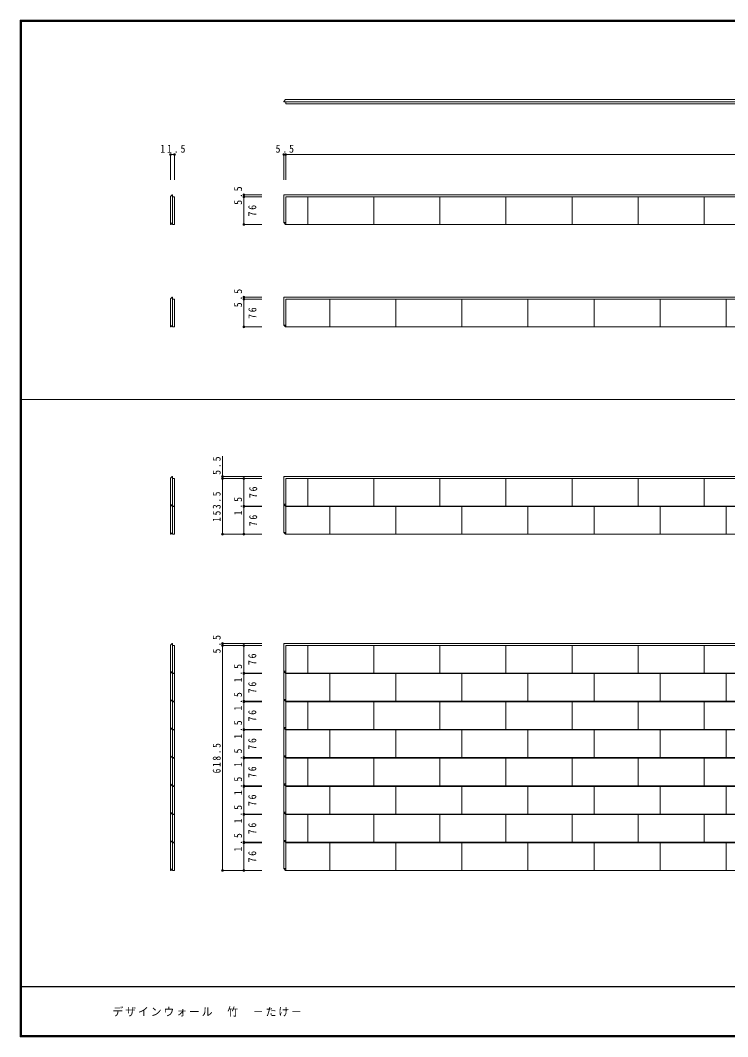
# Model space of a CAD drawing. Units: millimetres at full size, sheet at 1:10. Extents: x -1947 to 1953, y -1436 to 1392.
# Drawn here: x -1947 to -1, y -1402 to 1392 of the extents above; entities that cross this region are included whole.
import ezdxf

# ---------------------------------------------------------------- set-up
doc = ezdxf.new("R2010")
doc.units = ezdxf.units.MM
doc.header["$LTSCALE"] = 10
doc.header["$PDMODE"] = 32
doc.header["$PDSIZE"] = 5
doc.layers.add('3-0', color=7, linetype='Continuous', lineweight=18)
doc.layers.add('F-1', color=6, linetype='Continuous', lineweight=18)
doc.layers.add('F-A', color=7, linetype='Continuous')
doc.styles.add('ＭＳ ゴシック', font='')
doc.styles.get('ＭＳ ゴシック').set_extended_font_data('MS Gothic')

msp = doc.modelspace()

# ---------------------------------------------------------------- linework, layer by layer
at = {"layer": '3-0'}
for p, q in [((-1217.14, 1173.8), (1510.36, 1173.8)), ((-1216.64, 1164.92), (-1216.64, 1167.8)), ((-1216.64, 1164.92), (-1216.64, 1162.3)), ((1510.36, 1162.3), (-1216.64, 1162.3)), ((-1533.64, 907.3), (-1533.64, 830.8)), ((-1527.64, 912.3), (-1527.64, 830.8)), ((-1524.75, 906.8), (-1527.64, 906.8)), ((-1524.75, 906.8), (-1522.14, 906.8)), ((-1522.14, 830.8), (-1522.14, 906.8)), ((-1222.14, 912.3), (-1222.14, 835.8)), ((-1222.14, 912.3), (1505.36, 912.3)), ((-1216.64, 906.8), (-1216.64, 830.8)), ((1510.36, 906.8), (-1216.64, 906.8)), ((-1156.04, 906.8), (-1156.04, 830.8)), ((-974.24, 906.8), (-974.24, 830.8)), ((-792.44, 906.8), (-792.44, 830.8)), ((-610.64, 906.8), (-610.64, 830.8)), ((-428.84, 906.8), (-428.84, 830.8)), ((-247.04, 906.8), (-247.04, 830.8)), ((-65.24, 906.8), (-65.24, 830.8)), ((-1527.64, 830.8), (-1522.14, 830.8)), ((-1222.14, 835.8), (-1216.64, 835.8)), ((-1222.14, 835.8), (-1217.14, 830.8)), ((1510.36, 830.8), (-1217.14, 830.8)), ((-1533.64, 625.8), (-1533.64, 549.3)), ((-1527.64, 630.8), (-1527.64, 549.3)), ((-1524.75, 625.3), (-1527.64, 625.3)), ((-1524.75, 625.3), (-1522.14, 625.3)), ((-1522.14, 549.3), (-1522.14, 625.3)), ((-1222.14, 630.8), (-1222.14, 554.3)), ((-1222.14, 630.8), (1505.36, 630.8)), ((-1216.64, 625.3), (-1216.64, 549.3)), ((1510.36, 625.3), (-1216.64, 625.3)), ((-1095.44, 625.3), (-1095.44, 549.3)), ((-913.64, 625.3), (-913.64, 549.3)), ((-731.84, 625.3), (-731.84, 549.3)), ((-550.04, 625.3), (-550.04, 549.3)), ((-368.24, 625.3), (-368.24, 549.3)), ((-186.44, 625.3), (-186.44, 549.3)), ((-4.64, 625.3), (-4.64, 549.3)), ((-1527.64, 549.3), (-1522.14, 549.3)), ((-1222.14, 554.3), (-1216.64, 554.3)), ((-1222.14, 554.3), (-1217.14, 549.3)), ((1510.36, 549.3), (-1217.14, 549.3)), ((-1533.64, 133.3), (-1533.64, 56.8)), ((-1527.64, 138.3), (-1527.64, -20.7)), ((-1524.75, 132.8), (-1527.64, 132.8)), ((-1524.75, 132.8), (-1522.14, 132.8)), ((-1522.14, 56.8), (-1522.14, 132.8)), ((-1222.14, 138.3), (-1222.14, 61.8)), ((-1222.14, 138.3), (1505.36, 138.3)), ((-1216.64, 132.8), (-1216.64, 56.8)), ((1510.36, 132.8), (-1216.64, 132.8)), ((-1156.04, 132.8), (-1156.04, 56.8)), ((-974.24, 132.8), (-974.24, 56.8)), ((-792.44, 132.8), (-792.44, 56.8)), ((-610.64, 132.8), (-610.64, 56.8)), ((-428.84, 132.8), (-428.84, 56.8)), ((-247.04, 132.8), (-247.04, 56.8)), ((-65.24, 132.8), (-65.24, 56.8)), ((-1533.64, 55.8), (-1527.64, 61.8)), ((-1533.64, 56.8), (-1532.64, 56.8)), ((-1527.64, 60.8), (-1528.64, 60.8)), ((-1527.64, 56.8), (-1522.14, 56.8)), ((-1222.14, 61.8), (-1216.64, 61.8)), ((-1222.14, 61.8), (-1217.14, 56.8)), ((-1222.14, 60.8), (-1222.14, -15.7)), ((-1222.14, 60.8), (-1221.14, 60.8)), ((1510.36, 56.8), (-1217.14, 56.8)), ((-1533.64, 55.8), (-1533.64, -20.7)), ((-1524.75, 55.3), (-1527.64, 55.3)), ((-1524.75, 55.3), (-1522.14, 55.3)), ((-1522.14, -20.7), (-1522.14, 55.3)), ((-1216.64, 55.3), (-1216.64, -20.7)), ((1510.36, 55.3), (-1216.64, 55.3)), ((-1095.44, 55.3), (-1095.44, -20.7)), ((-913.64, 55.3), (-913.64, -20.7)), ((-731.84, 55.3), (-731.84, -20.7)), ((-550.04, 55.3), (-550.04, -20.7)), ((-368.24, 55.3), (-368.24, -20.7)), ((-186.44, 55.3), (-186.44, -20.7)), ((-4.64, 55.3), (-4.64, -20.7)), ((-1527.64, -20.7), (-1522.14, -20.7)), ((-1222.14, -15.7), (-1216.64, -15.7)), ((-1222.14, -15.7), (-1217.14, -20.7)), ((1510.36, -20.7), (-1217.14, -20.7)), ((-1533.64, -325.7), (-1533.64, -402.2)), ((-1527.64, -320.7), (-1527.64, -944.7)), ((-1524.75, -326.2), (-1527.64, -326.2)), ((-1524.75, -326.2), (-1522.14, -326.2)), ((-1522.14, -402.2), (-1522.14, -326.2)), ((-1222.14, -320.7), (-1222.14, -397.2)), ((-1222.14, -320.7), (1505.36, -320.7)), ((-1216.64, -326.2), (-1216.64, -402.2)), ((1510.36, -326.2), (-1216.64, -326.2)), ((-1156.04, -326.2), (-1156.04, -402.2)), ((-974.24, -326.2), (-974.24, -402.2)), ((-792.44, -326.2), (-792.44, -402.2)), ((-610.64, -326.2), (-610.64, -402.2)), ((-428.84, -326.2), (-428.84, -402.2)), ((-247.04, -326.2), (-247.04, -402.2)), ((-65.24, -326.2), (-65.24, -402.2)), ((-1533.64, -403.2), (-1527.64, -397.2)), ((-1533.64, -402.2), (-1532.64, -402.2)), ((-1533.64, -403.2), (-1533.64, -479.7)), ((-1527.64, -398.2), (-1528.64, -398.2)), ((-1527.64, -402.2), (-1522.14, -402.2)), ((-1524.75, -403.7), (-1527.64, -403.7)), ((-1524.75, -403.7), (-1522.14, -403.7)), ((-1522.14, -479.7), (-1522.14, -403.7)), ((-1222.14, -397.2), (-1216.64, -397.2)), ((-1222.14, -397.2), (-1217.14, -402.2)), ((-1222.14, -398.2), (-1222.14, -474.7)), ((-1222.14, -398.2), (-1221.14, -398.2)), ((1510.36, -402.2), (-1217.14, -402.2)), ((-1216.64, -403.7), (-1216.64, -479.7)), ((1510.36, -403.7), (-1216.64, -403.7)), ((-1095.44, -403.7), (-1095.44, -479.7)), ((-913.64, -403.7), (-913.64, -479.7)), ((-731.84, -403.7), (-731.84, -479.7)), ((-550.04, -403.7), (-550.04, -479.7)), ((-368.24, -403.7), (-368.24, -479.7)), ((-186.44, -403.7), (-186.44, -479.7)), ((-4.64, -403.7), (-4.64, -479.7)), ((-1533.64, -480.7), (-1527.64, -474.7)), ((-1222.14, -474.7), (-1216.64, -474.7)), ((-1222.14, -474.7), (-1217.14, -479.7)), ((-1533.64, -479.7), (-1532.64, -479.7)), ((-1533.64, -480.7), (-1533.64, -557.2)), ((-1527.64, -475.7), (-1528.64, -475.7)), ((-1527.64, -479.7), (-1522.14, -479.7)), ((-1524.75, -481.2), (-1527.64, -481.2)), ((-1524.75, -481.2), (-1522.14, -481.2)), ((-1522.14, -557.2), (-1522.14, -481.2)), ((-1222.14, -475.7), (-1222.14, -552.2)), ((-1222.14, -475.7), (-1221.14, -475.7)), ((1510.36, -479.7), (-1217.14, -479.7)), ((-1216.64, -481.2), (-1216.64, -557.2)), ((1510.36, -481.2), (-1216.64, -481.2)), ((-1156.04, -481.2), (-1156.04, -557.2)), ((-974.24, -481.2), (-974.24, -557.2)), ((-792.44, -481.2), (-792.44, -557.2)), ((-610.64, -481.2), (-610.64, -557.2)), ((-428.84, -481.2), (-428.84, -557.2)), ((-247.04, -481.2), (-247.04, -557.2)), ((-65.24, -481.2), (-65.24, -557.2)), ((-1533.64, -558.2), (-1527.64, -552.2)), ((-1533.64, -557.2), (-1532.64, -557.2)), ((-1533.64, -558.2), (-1533.64, -634.7)), ((-1527.64, -553.2), (-1528.64, -553.2)), ((-1527.64, -557.2), (-1522.14, -557.2)), ((-1222.14, -552.2), (-1216.64, -552.2)), ((-1222.14, -552.2), (-1217.14, -557.2)), ((-1222.14, -553.2), (-1222.14, -629.7)), ((-1222.14, -553.2), (-1221.14, -553.2)), ((1510.36, -557.2), (-1217.14, -557.2)), ((-1524.75, -558.7), (-1527.64, -558.7)), ((-1524.75, -558.7), (-1522.14, -558.7)), ((-1522.14, -634.7), (-1522.14, -558.7)), ((-1216.64, -558.7), (-1216.64, -634.7)), ((1510.36, -558.7), (-1216.64, -558.7)), ((-1095.44, -558.7), (-1095.44, -634.7)), ((-913.64, -558.7), (-913.64, -634.7)), ((-731.84, -558.7), (-731.84, -634.7)), ((-550.04, -558.7), (-550.04, -634.7)), ((-368.24, -558.7), (-368.24, -634.7)), ((-186.44, -558.7), (-186.44, -634.7)), ((-4.64, -558.7), (-4.64, -634.7)), ((-1533.64, -635.7), (-1527.64, -629.7)), ((-1533.64, -634.7), (-1532.64, -634.7)), ((-1533.64, -635.7), (-1533.64, -712.2)), ((-1527.64, -630.7), (-1528.64, -630.7)), ((-1527.64, -634.7), (-1522.14, -634.7)), ((-1524.75, -636.2), (-1527.64, -636.2)), ((-1524.75, -636.2), (-1522.14, -636.2)), ((-1522.14, -712.2), (-1522.14, -636.2)), ((-1222.14, -629.7), (-1216.64, -629.7)), ((-1222.14, -629.7), (-1217.14, -634.7)), ((-1222.14, -630.7), (-1222.14, -707.2)), ((-1222.14, -630.7), (-1221.14, -630.7)), ((1510.36, -634.7), (-1217.14, -634.7)), ((-1216.64, -636.2), (-1216.64, -712.2)), ((1510.36, -636.2), (-1216.64, -636.2)), ((-1156.04, -636.2), (-1156.04, -712.2)), ((-974.24, -636.2), (-974.24, -712.2)), ((-792.44, -636.2), (-792.44, -712.2)), ((-610.64, -636.2), (-610.64, -712.2)), ((-428.84, -636.2), (-428.84, -712.2)), ((-247.04, -636.2), (-247.04, -712.2)), ((-65.24, -636.2), (-65.24, -712.2)), ((-1533.64, -713.2), (-1527.64, -707.2)), ((-1533.64, -712.2), (-1532.64, -712.2)), ((-1533.64, -713.2), (-1533.64, -789.7)), ((-1527.64, -708.2), (-1528.64, -708.2)), ((-1527.64, -712.2), (-1522.14, -712.2)), ((-1524.75, -713.7), (-1527.64, -713.7)), ((-1524.75, -713.7), (-1522.14, -713.7)), ((-1522.14, -789.7), (-1522.14, -713.7)), ((-1222.14, -707.2), (-1216.64, -707.2)), ((-1222.14, -707.2), (-1217.14, -712.2)), ((-1222.14, -708.2), (-1222.14, -784.7)), ((-1222.14, -708.2), (-1221.14, -708.2)), ((1510.36, -712.2), (-1217.14, -712.2)), ((-1216.64, -713.7), (-1216.64, -789.7)), ((1510.36, -713.7), (-1216.64, -713.7)), ((-1095.44, -713.7), (-1095.44, -789.7)), ((-913.64, -713.7), (-913.64, -789.7)), ((-731.84, -713.7), (-731.84, -789.7)), ((-550.04, -713.7), (-550.04, -789.7)), ((-368.24, -713.7), (-368.24, -789.7)), ((-186.44, -713.7), (-186.44, -789.7)), ((-4.64, -713.7), (-4.64, -789.7)), ((-1533.64, -790.7), (-1527.64, -784.7)), ((-1533.64, -789.7), (-1532.64, -789.7)), ((-1533.64, -790.7), (-1533.64, -867.2)), ((-1527.64, -785.7), (-1528.64, -785.7)), ((-1527.64, -789.7), (-1522.14, -789.7)), ((-1524.75, -791.2), (-1527.64, -791.2)), ((-1524.75, -791.2), (-1522.14, -791.2)), ((-1522.14, -867.2), (-1522.14, -791.2)), ((-1222.14, -784.7), (-1216.64, -784.7)), ((-1222.14, -784.7), (-1217.14, -789.7)), ((-1222.14, -785.7), (-1222.14, -862.2)), ((-1222.14, -785.7), (-1221.14, -785.7)), ((1510.36, -789.7), (-1217.14, -789.7)), ((-1216.64, -791.2), (-1216.64, -867.2)), ((1510.36, -791.2), (-1216.64, -791.2)), ((-1156.04, -791.2), (-1156.04, -867.2)), ((-974.24, -791.2), (-974.24, -867.2)), ((-792.44, -791.2), (-792.44, -867.2)), ((-610.64, -791.2), (-610.64, -867.2)), ((-428.84, -791.2), (-428.84, -867.2)), ((-247.04, -791.2), (-247.04, -867.2)), ((-65.24, -791.2), (-65.24, -867.2)), ((-1533.64, -868.2), (-1527.64, -862.2)), ((-1527.64, -863.2), (-1528.64, -863.2)), ((-1222.14, -862.2), (-1216.64, -862.2)), ((-1222.14, -862.2), (-1217.14, -867.2)), ((-1222.14, -863.2), (-1222.14, -939.7)), ((-1222.14, -863.2), (-1221.14, -863.2)), ((-1533.64, -867.2), (-1532.64, -867.2)), ((-1533.64, -868.2), (-1533.64, -944.7)), ((-1527.64, -867.2), (-1522.14, -867.2)), ((-1524.75, -868.7), (-1527.64, -868.7)), ((-1524.75, -868.7), (-1522.14, -868.7)), ((-1522.14, -944.7), (-1522.14, -868.7)), ((1510.36, -867.2), (-1217.14, -867.2)), ((-1216.64, -868.7), (-1216.64, -944.7)), ((1510.36, -868.7), (-1216.64, -868.7)), ((-1095.44, -868.7), (-1095.44, -944.7)), ((-913.64, -868.7), (-913.64, -944.7)), ((-731.84, -868.7), (-731.84, -944.7)), ((-550.04, -868.7), (-550.04, -944.7)), ((-368.24, -868.7), (-368.24, -944.7)), ((-186.44, -868.7), (-186.44, -944.7)), ((-4.64, -868.7), (-4.64, -944.7)), ((-1527.64, -944.7), (-1522.14, -944.7)), ((-1222.14, -939.7), (-1216.64, -939.7)), ((-1222.14, -939.7), (-1217.14, -944.7)), ((1510.36, -944.7), (-1217.14, -944.7))]:
    msp.add_line(p, q, dxfattribs=at)
at = {"layer": '3-0', "color": 3}
for p, q in [((-1533.64, 1022.56), (-1522.14, 1022.56)), ((-1222.14, 1022.56), (-1216.64, 1022.56)), ((-1216.64, 1022.56), (1510.36, 1022.56)), ((-1331.45, 912.3), (-1331.45, 906.8)), ((-1331.45, 906.8), (-1331.45, 830.8)), ((-1331.45, 630.8), (-1331.45, 625.3)), ((-1331.45, 625.3), (-1331.45, 549.3)), ((-1390.28, 193.84), (-1390.28, 132.8)), ((-1390.28, 132.8), (-1390.28, -20.7)), ((-1331.45, 132.8), (-1331.45, 56.8)), ((-1331.45, 56.8), (-1331.45, 55.3)), ((-1331.45, 55.3), (-1331.45, -20.7)), ((-1390.28, -320.7), (-1390.28, -326.2)), ((-1390.28, -326.2), (-1390.28, -944.7)), ((-1331.45, -326.2), (-1331.45, -402.2)), ((-1331.45, -402.2), (-1331.45, -403.7)), ((-1331.45, -403.7), (-1331.45, -479.7)), ((-1331.45, -479.7), (-1331.45, -481.2)), ((-1331.45, -481.2), (-1331.45, -557.2)), ((-1331.45, -557.2), (-1331.45, -558.7)), ((-1331.45, -558.7), (-1331.45, -634.7)), ((-1331.45, -634.7), (-1331.45, -636.2)), ((-1331.45, -636.2), (-1331.45, -712.2)), ((-1331.45, -712.2), (-1331.45, -713.7)), ((-1331.45, -713.7), (-1331.45, -789.7)), ((-1331.45, -789.7), (-1331.45, -791.2)), ((-1331.45, -791.2), (-1331.45, -867.2)), ((-1331.45, -867.2), (-1331.45, -868.7)), ((-1331.45, -868.7), (-1331.45, -944.7))]:
    msp.add_line(p, q, dxfattribs=at)
at = {"layer": '3-0', "color": 4}
for p, q in [((-1533.64, 1022.56), (-1533.64, 953.52)), ((-1522.14, 1022.56), (-1522.14, 953.52)), ((-1222.14, 1022.56), (-1222.14, 953.52)), ((-1216.64, 1022.56), (-1216.64, 953.52)), ((-1331.45, 912.3), (-1282.24, 912.3)), ((-1331.45, 906.8), (-1282.24, 906.8)), ((-1331.45, 830.8), (-1282.24, 830.8)), ((-1331.45, 630.8), (-1282.24, 630.8)), ((-1331.45, 625.3), (-1282.24, 625.3)), ((-1331.45, 549.3), (-1282.24, 549.3)), ((-1390.28, 138.3), (-1282.24, 138.3)), ((-1390.28, 132.8), (-1282.24, 132.8)), ((-1331.45, 56.8), (-1282.24, 56.8)), ((-1331.45, 55.3), (-1282.24, 55.3)), ((-1390.28, -20.7), (-1282.24, -20.7)), ((-1390.28, -320.7), (-1282.24, -320.7)), ((-1390.28, -326.2), (-1331.45, -326.2)), ((-1331.45, -326.2), (-1282.24, -326.2)), ((-1331.45, -402.2), (-1282.24, -402.2)), ((-1331.45, -403.7), (-1282.24, -403.7)), ((-1331.45, -479.7), (-1282.24, -479.7)), ((-1331.45, -481.2), (-1282.24, -481.2)), ((-1331.45, -557.2), (-1282.24, -557.2)), ((-1331.45, -558.7), (-1282.24, -558.7)), ((-1331.45, -634.7), (-1282.24, -634.7)), ((-1331.45, -636.2), (-1282.24, -636.2)), ((-1331.45, -712.2), (-1282.24, -712.2)), ((-1331.45, -713.7), (-1282.24, -713.7)), ((-1331.45, -789.7), (-1282.24, -789.7)), ((-1331.45, -791.2), (-1282.24, -791.2)), ((-1331.45, -867.2), (-1282.24, -867.2)), ((-1331.45, -868.7), (-1282.24, -868.7)), ((-1390.28, -944.7), (-1331.45, -944.7)), ((-1331.45, -944.7), (-1282.24, -944.7))]:
    msp.add_line(p, q, dxfattribs=at)
at = {"layer": '3-0'}
for points in [[(-1222.14, 1167.8), (-1222.14, 1168.8), (-1217.14, 1173.8)], [(-1222.14, 1167.8), (1510.36, 1167.8), (1510.36, 1162.3)], [(-1527.64, 912.3), (-1528.64, 912.3), (-1533.64, 907.3)], [(-1533.64, 830.8), (-1532.64, 830.8), (-1527.64, 835.8)], [(-1527.64, 630.8), (-1528.64, 630.8), (-1533.64, 625.8)], [(-1533.64, 549.3), (-1532.64, 549.3), (-1527.64, 554.3)], [(-1527.64, 138.3), (-1528.64, 138.3), (-1533.64, 133.3)], [(-1533.64, -20.7), (-1532.64, -20.7), (-1527.64, -15.7)], [(-1527.64, -320.7), (-1528.64, -320.7), (-1533.64, -325.7)], [(-1533.64, -944.7), (-1532.64, -944.7), (-1527.64, -939.7)]]:
    msp.add_lwpolyline(points, dxfattribs=at)
at = {"layer": '3-0', "color": 3}
for p in [(-1533.64, 1022.56), (-1522.14, 1022.56), (-1222.14, 1022.56), (-1216.64, 1022.56), (-1331.45, 912.3), (-1331.45, 906.8), (-1331.45, 830.8), (-1331.45, 630.8), (-1331.45, 625.3), (-1331.45, 549.3), (-1390.28, 138.3), (-1390.28, 132.8), (-1331.45, 132.8), (-1331.45, 56.8), (-1331.45, 55.3), (-1390.28, -20.7), (-1331.45, -20.7), (-1390.28, -320.7), (-1390.28, -326.2), (-1331.45, -326.2), (-1331.45, -402.2), (-1331.45, -403.7), (-1331.45, -479.7), (-1331.45, -481.2), (-1331.45, -557.2), (-1331.45, -558.7), (-1331.45, -634.7), (-1331.45, -636.2), (-1331.45, -712.2), (-1331.45, -713.7), (-1331.45, -789.7), (-1331.45, -791.2), (-1331.45, -867.2), (-1331.45, -868.7), (-1390.28, -944.7), (-1331.45, -944.7)]:
    msp.add_point(p, dxfattribs=at)
at = {"layer": 'F-1'}
for p, q in [((-1946.69, 1391.67), (-1946.69, -1401.67)), ((-1946.69, 1391.67), (1953.31, 1391.67)), ((-1946.69, 1390), (1953.31, 1390)), ((-1946.69, 1388.33), (1953.31, 1388.33)), ((-1945.03, 1391.67), (-1945.03, -1401.67)), ((-1943.36, 1391.67), (-1943.36, -1401.67)), ((-1946.69, 349.3), (1953.31, 349.3)), ((1953.31, -1263.33), (-1946.69, -1263.33)), ((1953.31, -1265), (-1946.69, -1265)), ((1953.31, -1398.33), (-1946.69, -1398.33)), ((1953.31, -1400), (-1946.69, -1400)), ((1953.31, -1401.67), (-1946.69, -1401.67))]:
    msp.add_line(p, q, dxfattribs=at)

# ---------------------------------------------------------------- texts
at = {"layer": '3-0', "char_height": 21.99, "attachment_point": 7, "style": 'ＭＳ ゴシック'}
for s, insert in [('\\T1.38;\\W0.9;11.5', (-1561.64, 1027.56)), ('\\T1.38;\\W0.9;5.5', (-1244.39, 1027.56))]:
    msp.add_mtext(s, dxfattribs=dict(at, insert=insert))
at = {"layer": '3-0', "char_height": 21.99, "attachment_point": 7, "rotation": 90, "style": 'ＭＳ ゴシック'}
for s, insert in [('\\T1.38;\\W0.9;5.5', (-1336.45, 884.55)), ('\\T1.36;\\W0.9;76', (-1297.3, 852.55)), ('\\T1.38;\\W0.9;5.5', (-1336.45, 603.05)), ('\\T1.36;\\W0.9;76', (-1296.93, 571.05)), ('\\T1.38;\\W0.9;5.5', (-1395.28, 142.37)), ('\\T1.38;\\W0.85;153.5', (-1395.28, 13.55)), ('\\T1.36;\\W0.9;76', (-1294.77, 78.55)), ('\\T1.38;\\W0.9;1.5', (-1336.45, 31.05)), ('\\T1.36;\\W0.9;76', (-1294.77, 1.05)), ('\\T1.38;\\W0.9;5.5', (-1395.28, -348.45)), ('\\T1.36;\\W0.9;76', (-1297.35, -380.45)), ('\\T1.38;\\W0.9;1.5', (-1336.45, -427.95)), ('\\T1.36;\\W0.9;76', (-1297.35, -457.95)), ('\\T1.38;\\W0.9;1.5', (-1336.45, -505.45)), ('\\T1.36;\\W0.9;76', (-1297.35, -535.45)), ('\\T1.38;\\W0.9;1.5', (-1336.45, -582.95)), ('\\T1.36;\\W0.9;76', (-1297.35, -612.95)), ('\\T1.38;\\W0.85;618.5', (-1395.28, -677.95)), ('\\T1.38;\\W0.9;1.5', (-1336.45, -660.45)), ('\\T1.36;\\W0.9;76', (-1297.35, -690.45)), ('\\T1.38;\\W0.9;1.5', (-1336.45, -737.95)), ('\\T1.36;\\W0.9;76', (-1297.35, -767.95)), ('\\T1.38;\\W0.9;1.5', (-1336.45, -815.45)), ('\\T1.36;\\W0.9;76', (-1297.35, -845.45)), ('\\T1.38;\\W0.9;1.5', (-1336.45, -892.95)), ('\\T1.36;\\W0.9;76', (-1297.35, -922.95))]:
    msp.add_mtext(s, dxfattribs=dict(at, insert=insert))
at = {"layer": 'F-A', "insert": (-1693.36, -1346.67), "char_height": 21.99, "attachment_point": 7, "style": 'ＭＳ ゴシック'}
msp.add_mtext('\\T1.17;デザインウォール\u3000竹\u3000－たけ－', dxfattribs=at)

doc.saveas('drawing.dxf')
